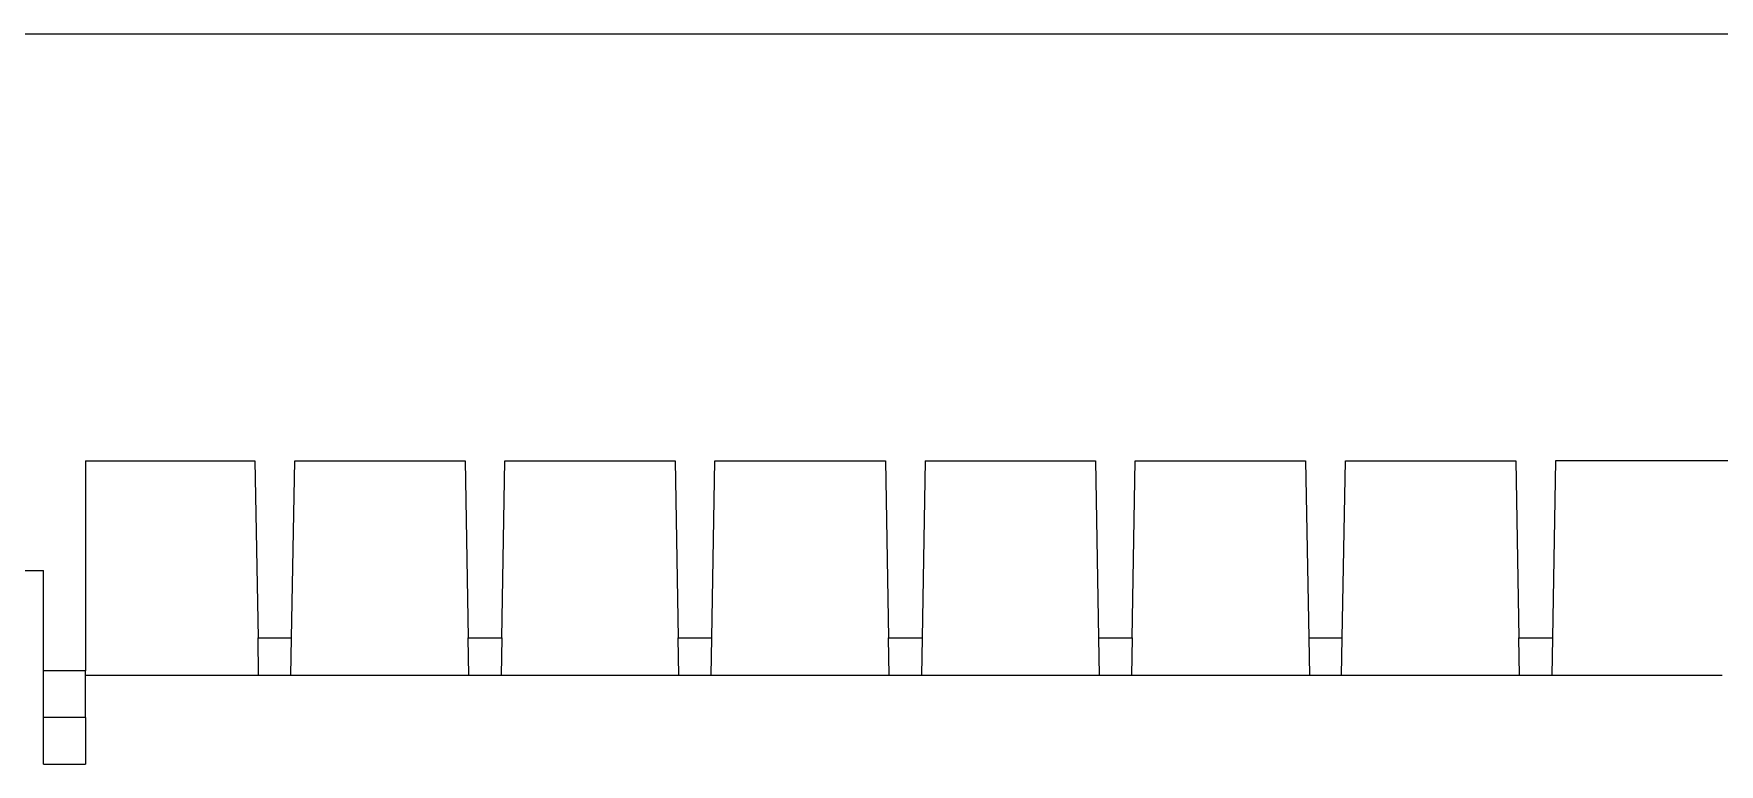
# Model space of a CAD drawing. Header units: millimetres. Extents: x 1136 to 1992, y 400 to 1005.
# Drawn here: x 1215.6 to 1288.1, y 578.8 to 610.3 of the extents above; entities that cross this region are included whole.
import ezdxf

# ---------------------------------------------------------------- set-up
doc = ezdxf.new("R2010")
doc.units = ezdxf.units.MM
doc.layers.add('6', color=7, linetype='Continuous', true_color=0xffffff)

msp = doc.modelspace()

# ---------------------------------------------------------------- linework, layer by layer
at = {"layer": '6', "color": 92, "linetype": 'Continuous', "lineweight": 18}
for p, q in [((1210.104, 610.27), (1485.976, 610.27)), ((1217.792, 591.879), (1225.077, 591.879)), ((1217.792, 591.879), (1217.792, 582.834)), ((1225.077, 591.879), (1225.21, 584.26)), ((1226.655, 584.26), (1226.788, 591.879)), ((1226.788, 591.879), (1234.122, 591.879)), ((1234.122, 591.879), (1234.255, 584.26)), ((1235.7, 584.26), (1235.833, 591.879)), ((1235.833, 591.879), (1243.167, 591.879)), ((1243.167, 591.879), (1243.3, 584.26)), ((1244.745, 584.26), (1244.878, 591.879)), ((1244.878, 591.879), (1252.212, 591.879)), ((1252.212, 591.879), (1252.345, 584.26)), ((1253.923, 591.879), (1253.79, 584.26)), ((1253.923, 591.879), (1261.257, 591.879)), ((1261.257, 591.879), (1261.39, 584.26)), ((1262.835, 584.26), (1262.968, 591.879)), ((1262.968, 591.879), (1270.302, 591.879)), ((1270.302, 591.879), (1270.435, 584.26)), ((1271.88, 584.26), (1272.013, 591.879)), ((1272.013, 591.879), (1279.347, 591.879)), ((1279.347, 591.879), (1279.48, 584.26)), ((1281.058, 591.879), (1280.925, 584.26)), ((1288.536, 591.879), (1281.058, 591.879)), ((1210.265, 587.155), (1215.983, 587.155)), ((1215.983, 582.834), (1215.983, 587.155)), ((1225.238, 582.633), (1225.21, 584.26)), ((1225.21, 584.26), (1226.655, 584.26)), ((1226.626, 582.633), (1226.655, 584.26)), ((1234.283, 582.633), (1234.255, 584.26)), ((1234.255, 584.26), (1235.7, 584.26)), ((1235.7, 584.26), (1235.671, 582.633)), ((1243.328, 582.633), (1243.3, 584.26)), ((1243.3, 584.26), (1244.745, 584.26)), ((1244.716, 582.633), (1244.745, 584.26)), ((1252.373, 582.633), (1252.345, 584.26)), ((1252.345, 584.26), (1253.79, 584.26)), ((1253.79, 584.26), (1253.761, 582.633)), ((1261.39, 584.26), (1262.835, 584.26)), ((1261.39, 584.26), (1261.418, 582.633)), ((1262.835, 584.26), (1262.806, 582.633)), ((1270.435, 584.26), (1270.463, 582.633)), ((1270.435, 584.26), (1271.88, 584.26)), ((1271.851, 582.633), (1271.88, 584.26)), ((1279.48, 584.26), (1280.925, 584.26)), ((1279.508, 582.633), (1279.48, 584.26)), ((1280.925, 584.26), (1280.896, 582.633)), ((1215.983, 580.824), (1215.983, 582.834)), ((1217.792, 582.834), (1215.983, 582.834)), ((1217.792, 580.824), (1217.792, 582.834)), ((1226.626, 582.633), (1225.238, 582.633)), ((1235.671, 582.633), (1234.283, 582.633)), ((1244.716, 582.633), (1243.328, 582.633)), ((1253.761, 582.633), (1252.373, 582.633)), ((1262.806, 582.633), (1261.418, 582.633)), ((1271.851, 582.633), (1270.463, 582.633)), ((1280.896, 582.633), (1279.508, 582.633)), ((1217.792, 580.824), (1215.983, 580.824)), ((1215.983, 578.814), (1215.983, 580.824)), ((1217.792, 580.824), (1217.792, 578.814)), ((1215.983, 578.814), (1217.792, 578.814))]:
    msp.add_line(p, q, dxfattribs=at)
for points in [[(1225.238, 582.633), (1225.09, 582.633), (1224.941, 582.633), (1224.792, 582.633), (1224.643, 582.633), (1224.494, 582.633), (1224.345, 582.633), (1224.196, 582.633), (1224.047, 582.633), (1223.898, 582.633), (1223.749, 582.633), (1223.6, 582.633), (1223.451, 582.633), (1223.302, 582.633), (1223.153, 582.633), (1223.005, 582.633), (1222.856, 582.633), (1222.707, 582.633), (1222.558, 582.633), (1222.409, 582.633), (1222.26, 582.633), (1222.111, 582.633), (1221.962, 582.633), (1221.813, 582.633), (1221.664, 582.633), (1221.515, 582.633), (1221.366, 582.633), (1221.217, 582.633), (1221.068, 582.633), (1220.92, 582.633), (1220.771, 582.633), (1220.622, 582.633), (1220.473, 582.633), (1220.324, 582.633), (1220.175, 582.633), (1220.026, 582.633), (1219.877, 582.633), (1219.728, 582.633), (1219.579, 582.633), (1219.43, 582.633), (1219.281, 582.633), (1219.132, 582.633), (1218.983, 582.633), (1218.834, 582.633), (1218.686, 582.633), (1218.537, 582.633), (1218.388, 582.633), (1218.239, 582.633), (1218.09, 582.633), (1217.941, 582.633), (1217.792, 582.633)], [(1234.283, 582.633), (1234.13, 582.633), (1233.977, 582.633), (1233.824, 582.633), (1233.671, 582.633), (1233.518, 582.633), (1233.365, 582.633), (1233.212, 582.633), (1233.058, 582.633), (1232.905, 582.633), (1232.752, 582.633), (1232.599, 582.633), (1232.446, 582.633), (1232.293, 582.633), (1232.14, 582.633), (1231.986, 582.633), (1231.833, 582.633), (1231.68, 582.633), (1231.527, 582.633), (1231.374, 582.633), (1231.221, 582.633), (1231.068, 582.633), (1230.914, 582.633), (1230.761, 582.633), (1230.608, 582.633), (1230.455, 582.633), (1230.302, 582.633), (1230.149, 582.633), (1229.996, 582.633), (1229.842, 582.633), (1229.689, 582.633), (1229.536, 582.633), (1229.383, 582.633), (1229.23, 582.633), (1229.077, 582.633), (1228.924, 582.633), (1228.77, 582.633), (1228.617, 582.633), (1228.464, 582.633), (1228.311, 582.633), (1228.158, 582.633), (1228.005, 582.633), (1227.852, 582.633), (1227.698, 582.633), (1227.545, 582.633), (1227.392, 582.633), (1227.239, 582.633), (1227.086, 582.633), (1226.933, 582.633), (1226.78, 582.633), (1226.626, 582.633)], [(1243.328, 582.633), (1243.175, 582.633), (1243.022, 582.633), (1242.869, 582.633), (1242.716, 582.633), (1242.563, 582.633), (1242.41, 582.633), (1242.257, 582.633), (1242.103, 582.633), (1241.95, 582.633), (1241.797, 582.633), (1241.644, 582.633), (1241.491, 582.633), (1241.338, 582.633), (1241.185, 582.633), (1241.031, 582.633), (1240.878, 582.633), (1240.725, 582.633), (1240.572, 582.633), (1240.419, 582.633), (1240.266, 582.633), (1240.113, 582.633), (1239.959, 582.633), (1239.806, 582.633), (1239.653, 582.633), (1239.5, 582.633), (1239.347, 582.633), (1239.194, 582.633), (1239.041, 582.633), (1238.887, 582.633), (1238.734, 582.633), (1238.581, 582.633), (1238.428, 582.633), (1238.275, 582.633), (1238.122, 582.633), (1237.969, 582.633), (1237.815, 582.633), (1237.662, 582.633), (1237.509, 582.633), (1237.356, 582.633), (1237.203, 582.633), (1237.05, 582.633), (1236.897, 582.633), (1236.743, 582.633), (1236.59, 582.633), (1236.437, 582.633), (1236.284, 582.633), (1236.131, 582.633), (1235.978, 582.633), (1235.825, 582.633), (1235.671, 582.633)], [(1252.373, 582.633), (1252.22, 582.633), (1252.067, 582.633), (1251.914, 582.633), (1251.761, 582.633), (1251.608, 582.633), (1251.455, 582.633), (1251.302, 582.633), (1251.148, 582.633), (1250.995, 582.633), (1250.842, 582.633), (1250.689, 582.633), (1250.536, 582.633), (1250.383, 582.633), (1250.23, 582.633), (1250.076, 582.633), (1249.923, 582.633), (1249.77, 582.633), (1249.617, 582.633), (1249.464, 582.633), (1249.311, 582.633), (1249.158, 582.633), (1249.004, 582.633), (1248.851, 582.633), (1248.698, 582.633), (1248.545, 582.633), (1248.392, 582.633), (1248.239, 582.633), (1248.086, 582.633), (1247.932, 582.633), (1247.779, 582.633), (1247.626, 582.633), (1247.473, 582.633), (1247.32, 582.633), (1247.167, 582.633), (1247.014, 582.633), (1246.86, 582.633), (1246.707, 582.633), (1246.554, 582.633), (1246.401, 582.633), (1246.248, 582.633), (1246.095, 582.633), (1245.942, 582.633), (1245.788, 582.633), (1245.635, 582.633), (1245.482, 582.633), (1245.329, 582.633), (1245.176, 582.633), (1245.023, 582.633), (1244.87, 582.633), (1244.716, 582.633)], [(1261.418, 582.633), (1261.265, 582.633), (1261.112, 582.633), (1260.959, 582.633), (1260.806, 582.633), (1260.653, 582.633), (1260.5, 582.633), (1260.347, 582.633), (1260.193, 582.633), (1260.04, 582.633), (1259.887, 582.633), (1259.734, 582.633), (1259.581, 582.633), (1259.428, 582.633), (1259.275, 582.633), (1259.121, 582.633), (1258.968, 582.633), (1258.815, 582.633), (1258.662, 582.633), (1258.509, 582.633), (1258.356, 582.633), (1258.203, 582.633), (1258.049, 582.633), (1257.896, 582.633), (1257.743, 582.633), (1257.59, 582.633), (1257.437, 582.633), (1257.284, 582.633), (1257.131, 582.633), (1256.977, 582.633), (1256.824, 582.633), (1256.671, 582.633), (1256.518, 582.633), (1256.365, 582.633), (1256.212, 582.633), (1256.059, 582.633), (1255.905, 582.633), (1255.752, 582.633), (1255.599, 582.633), (1255.446, 582.633), (1255.293, 582.633), (1255.14, 582.633), (1254.987, 582.633), (1254.833, 582.633), (1254.68, 582.633), (1254.527, 582.633), (1254.374, 582.633), (1254.221, 582.633), (1254.068, 582.633), (1253.915, 582.633), (1253.761, 582.633)], [(1270.463, 582.633), (1270.31, 582.633), (1270.157, 582.633), (1270.004, 582.633), (1269.851, 582.633), (1269.698, 582.633), (1269.545, 582.633), (1269.392, 582.633), (1269.238, 582.633), (1269.085, 582.633), (1268.932, 582.633), (1268.779, 582.633), (1268.626, 582.633), (1268.473, 582.633), (1268.32, 582.633), (1268.166, 582.633), (1268.013, 582.633), (1267.86, 582.633), (1267.707, 582.633), (1267.554, 582.633), (1267.401, 582.633), (1267.248, 582.633), (1267.094, 582.633), (1266.941, 582.633), (1266.788, 582.633), (1266.635, 582.633), (1266.482, 582.633), (1266.329, 582.633), (1266.176, 582.633), (1266.022, 582.633), (1265.869, 582.633), (1265.716, 582.633), (1265.563, 582.633), (1265.41, 582.633), (1265.257, 582.633), (1265.104, 582.633), (1264.95, 582.633), (1264.797, 582.633), (1264.644, 582.633), (1264.491, 582.633), (1264.338, 582.633), (1264.185, 582.633), (1264.032, 582.633), (1263.878, 582.633), (1263.725, 582.633), (1263.572, 582.633), (1263.419, 582.633), (1263.266, 582.633), (1263.113, 582.633), (1262.96, 582.633), (1262.806, 582.633)], [(1279.508, 582.633), (1279.355, 582.633), (1279.202, 582.633), (1279.049, 582.633), (1278.896, 582.633), (1278.743, 582.633), (1278.59, 582.633), (1278.437, 582.633), (1278.283, 582.633), (1278.13, 582.633), (1277.977, 582.633), (1277.824, 582.633), (1277.671, 582.633), (1277.518, 582.633), (1277.365, 582.633), (1277.211, 582.633), (1277.058, 582.633), (1276.905, 582.633), (1276.752, 582.633), (1276.599, 582.633), (1276.446, 582.633), (1276.293, 582.633), (1276.139, 582.633), (1275.986, 582.633), (1275.833, 582.633), (1275.68, 582.633), (1275.527, 582.633), (1275.374, 582.633), (1275.221, 582.633), (1275.067, 582.633), (1274.914, 582.633), (1274.761, 582.633), (1274.608, 582.633), (1274.455, 582.633), (1274.302, 582.633), (1274.149, 582.633), (1273.995, 582.633), (1273.842, 582.633), (1273.689, 582.633), (1273.536, 582.633), (1273.383, 582.633), (1273.23, 582.633), (1273.077, 582.633), (1272.923, 582.633), (1272.77, 582.633), (1272.617, 582.633), (1272.464, 582.633), (1272.311, 582.633), (1272.158, 582.633), (1272.005, 582.633), (1271.851, 582.633)], [(1288.23, 582.633), (1288.078, 582.633), (1287.925, 582.633), (1287.772, 582.633), (1287.619, 582.633), (1287.467, 582.633), (1287.314, 582.633), (1287.161, 582.633), (1287.008, 582.633), (1286.855, 582.633), (1286.703, 582.633), (1286.55, 582.633), (1286.397, 582.633), (1286.244, 582.633), (1286.091, 582.633), (1285.939, 582.633), (1285.786, 582.633), (1285.633, 582.633), (1285.48, 582.633), (1285.327, 582.633), (1285.175, 582.633), (1285.022, 582.633), (1284.869, 582.633), (1284.716, 582.633), (1284.563, 582.633), (1284.411, 582.633), (1284.258, 582.633), (1284.105, 582.633), (1283.952, 582.633), (1283.8, 582.633), (1283.647, 582.633), (1283.494, 582.633), (1283.341, 582.633), (1283.188, 582.633), (1283.036, 582.633), (1282.883, 582.633), (1282.73, 582.633), (1282.577, 582.633), (1282.424, 582.633), (1282.272, 582.633), (1282.119, 582.633), (1281.966, 582.633), (1281.813, 582.633), (1281.66, 582.633), (1281.508, 582.633), (1281.355, 582.633), (1281.202, 582.633), (1281.049, 582.633), (1280.896, 582.633)]]:
    msp.add_lwpolyline(points, dxfattribs=at)

doc.saveas('drawing.dxf')
